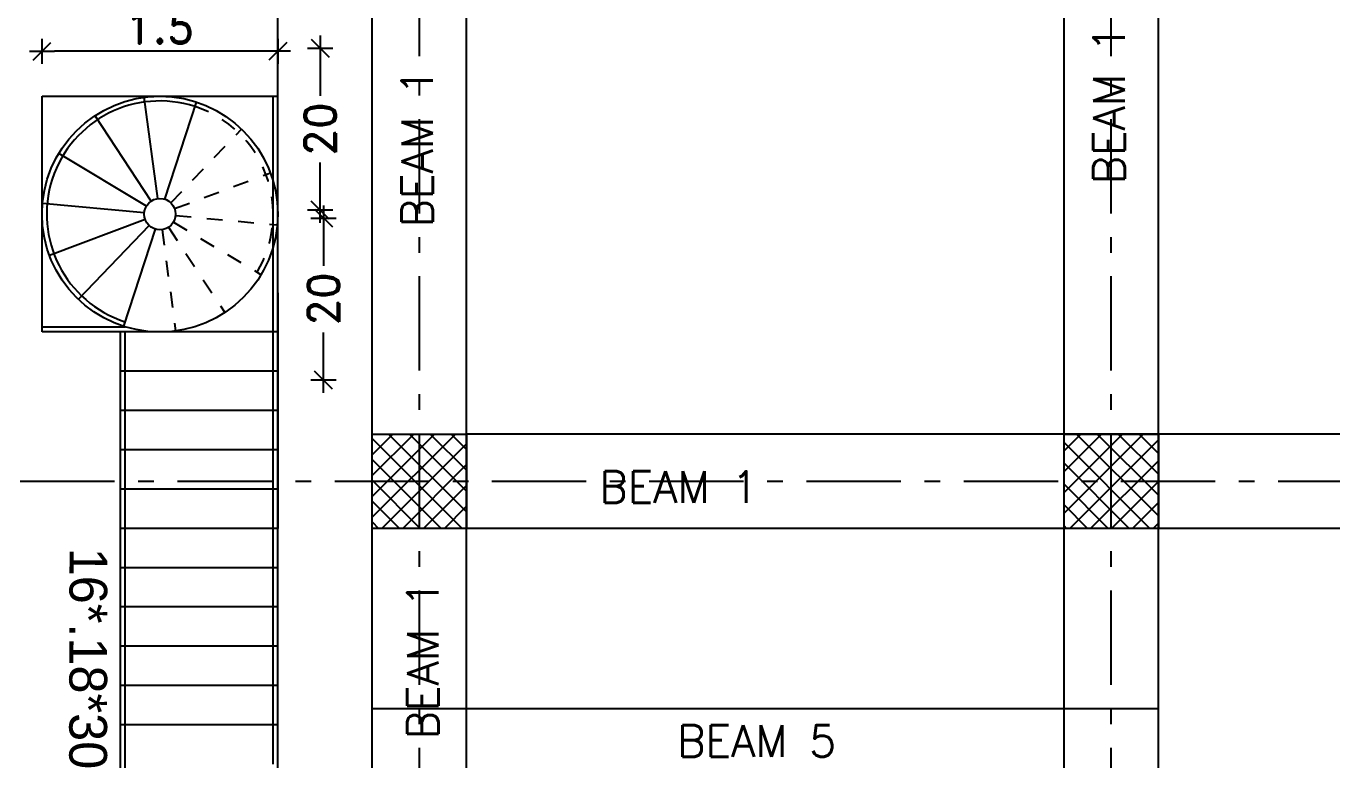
# Model space of a CAD drawing. Extents: x 166525 to 167198, y 178739 to 179747.
# Drawn here: x 166620.85 to 166629.16, y 179369.06 to 179373.73 of the extents above; entities that cross this region are included whole.
import ezdxf

# ---------------------------------------------------------------- set-up
doc = ezdxf.new("R2010")
doc.units = 0
doc.header["$MEASUREMENT"] = 0
for name, pattern in [('ACAD_ISO10W100', [18, 12, -3, 0, -3]), ('AUSGEZOGEN', [0]), ('HIDDEN', [9.525, 6.35, -3.175]), ('VONLAYER', [0])]:
    doc.linetypes.add(name, pattern=pattern)
doc.layers.get('0').update_dxf_attribs({"linetype": 'CONTINUOUS'})
doc.layers.get('DEFPOINTS').update_dxf_attribs({"linetype": 'CONTINUOUS'})
for name, color, linetype in [('axis', 8, 'ACAD_ISO10W100'), ('BEAM-DIM', 4, 'CONTINUOUS'), ('EBENE0', 7, 'AUSGEZOGEN'), ('outdim', 42, 'CONTINUOUS'), ('Stairs', 231, 'CONTINUOUS'), ('TEXTM', 2, 'CONTINUOUS')]:
    doc.layers.add(name, color=color, linetype=linetype)
doc.layers.add('BEAM', color=6, linetype='CONTINUOUS', lineweight=13)
doc.styles.add('DIM', font='simplex.shx', dxfattribs={"width": 0.75})
doc.styles.add('ROMAND10', font='ROMAND.shx', dxfattribs={"height": 0.2})
doc.styles.add('ROMANS', font='romans.shx')
doc.dimstyles.new('1-100-layout', dxfattribs={"dimtxt": 0.2, "dimasz": 0.08, "dimexe": 0.18, "dimexo": 0.0625, "dimgap": 0.05, "dimtad": 1, "dimzin": 12, "dimdsep": 46, "dimtxsty": 'ROMAND10', "dimblk": '2', "dimcen": 0, "dimdle": 0.15, "dimse1": 1, "dimse2": 1, "dimclrd": 256, "dimclre": 9, "dimclrt": 1, "dimazin": 0, "dimtfac": 1, "dimtix": 1, "dimtofl": 0, "dimtmove": 2, "dimatfit": 0, "dimldrblk": '2', "dimfxl": 1, "dimtolj": 1, "dimtzin": 0, "dimlwd": -1, "dimlwe": -1, "dimarcsym": 0})
doc.dimstyles.new('MUTASIM', dxfattribs={"dimscale": 0.9995, "dimtxt": 0.2, "dimasz": 0.1, "dimexe": 0.05, "dimexo": 0.12, "dimgap": 0.05, "dimtad": 0, "dimzin": 0, "dimdsep": 46, "dimtxsty": 'DIM', "dimblk": 'ARCHTICK', "dimcen": 0.09, "dimclrd": 35, "dimclre": 33, "dimclrt": 256, "dimazin": 0, "dimtfac": 1, "dimtofl": 0, "dimtmove": 1, "dimatfit": 3, "dimfxl": 0.18, "dimtolj": 1, "dimtzin": 0, "dimlwd": 13, "dimlwe": 9, "dimarcsym": 0})

# ---------------------------------------------------------------- blocks, each defined once
blk = doc.blocks.new('2')
for p, q in [((1, 0), (-1, 0)), ((0.71, 0.71), (-0.71, -0.71)), ((0, 1), (0, -1))]:
    blk.add_line(p, q)
blk = doc.blocks.new('*D326')
at = {"layer": 'DEFPOINTS', "color": 0, "transparency": 16777216}
for p in [(166623.6179, 179374.9363), (166619.7343, 179371.1363), (166623.6179, 179371.1363)]:
    blk.add_point(p, dxfattribs=at)
at = {"layer": 'outdim', "transparency": 16777216}
blk.add_line((166619.7343, 179374.8563), (166619.7343, 179371.2163), dxfattribs=at)
at = {"layer": 'outdim', "transparency": 16777216, "xscale": 0.08, "yscale": 0.08, "zscale": 0.08}
for p, rotation in [((166619.7343, 179374.9363), 90), ((166619.7343, 179371.1363), 270)]:
    blk.add_blockref('2', p, dxfattribs=dict(at, rotation=rotation))
at = {"layer": 'outdim', "color": 1, "transparency": 16777216, "insert": (166619.5843, 179373.0363), "char_height": 0.2, "attachment_point": 5, "rotation": 90, "style": 'ROMAND10'}
blk.add_mtext('\\A1;3.8', dxfattribs=at)
blk = doc.blocks.new('*D327')
at = {"layer": 'DEFPOINTS', "color": 0, "transparency": 16777216}
for p in [(166623.6179, 179371.1363), (166619.7343, 179370.5363), (166623.6179, 179370.5363)]:
    blk.add_point(p, dxfattribs=at)
at = {"layer": 'outdim', "transparency": 16777216}
blk.add_line((166619.7343, 179371.0563), (166619.7343, 179370.6163), dxfattribs=at)
at = {"layer": 'outdim', "transparency": 16777216, "xscale": 0.08, "yscale": 0.08, "zscale": 0.08}
for p, rotation in [((166619.7343, 179371.1363), 90), ((166619.7343, 179370.5363), 270)]:
    blk.add_blockref('2', p, dxfattribs=dict(at, rotation=rotation))
at = {"layer": 'outdim', "color": 1, "transparency": 16777216, "insert": (166619.5843, 179370.8363), "char_height": 0.2, "attachment_point": 5, "rotation": 90, "style": 'ROMAND10'}
blk.add_mtext('\\A1;.6', dxfattribs=at)
blk = doc.blocks.new('*D328')
at = {"layer": 'DEFPOINTS', "color": 0, "transparency": 16777216}
for p in [(166623.6179, 179370.5363), (166619.7343, 179366.7363), (166623.6179, 179366.7363)]:
    blk.add_point(p, dxfattribs=at)
at = {"layer": 'outdim', "transparency": 16777216}
blk.add_line((166619.7343, 179370.4563), (166619.7343, 179366.8163), dxfattribs=at)
at = {"layer": 'outdim', "transparency": 16777216, "xscale": 0.08, "yscale": 0.08, "zscale": 0.08}
for p, rotation in [((166619.7343, 179370.5363), 90), ((166619.7343, 179366.7363), 270)]:
    blk.add_blockref('2', p, dxfattribs=dict(at, rotation=rotation))
at = {"layer": 'outdim', "color": 1, "transparency": 16777216, "insert": (166619.5843, 179368.6363), "char_height": 0.2, "attachment_point": 5, "rotation": 90, "style": 'ROMAND10'}
blk.add_mtext('\\A1;3.8', dxfattribs=at)
blk = doc.blocks.new('*D338')
at = {"layer": 'DEFPOINTS', "color": 0, "transparency": 16777216}
for p in [(166620.9528, 179373.5723), (166620.9528, 179373.2859), (166622.4524, 179373.2859)]:
    blk.add_point(p, dxfattribs=at)
at = {"layer": 'outdim', "transparency": 16777216}
blk.add_line((166622.3724, 179373.5723), (166621.0328, 179373.5723), dxfattribs=at)
at = {"layer": 'outdim', "transparency": 16777216, "xscale": 0.08, "yscale": 0.08, "zscale": 0.08, "rotation": 180}
blk.add_blockref('2', (166620.9528, 179373.5723), dxfattribs=at)
at = {"layer": 'outdim', "transparency": 16777216, "xscale": 0.08, "yscale": 0.08, "zscale": 0.08}
blk.add_blockref('2', (166622.4524, 179373.5723), dxfattribs=at)
at = {"layer": 'outdim', "color": 1, "transparency": 16777216, "insert": (166621.7026, 179373.7223), "char_height": 0.2, "attachment_point": 5, "style": 'ROMAND10'}
blk.add_mtext('\\A1;1.5', dxfattribs=at)
blk = doc.blocks.new('*D339')
at = {"layer": 'DEFPOINTS', "color": 0, "transparency": 16777216}
for p in [(166620.9528, 179373.2859), (166620.628, 179371.7859), (166620.9528, 179371.7859)]:
    blk.add_point(p, dxfattribs=at)
at = {"layer": 'outdim', "transparency": 16777216}
blk.add_line((166620.628, 179373.2059), (166620.628, 179371.8659), dxfattribs=at)
at = {"layer": 'outdim', "transparency": 16777216, "xscale": 0.08, "yscale": 0.08, "zscale": 0.08}
for p, rotation in [((166620.628, 179373.2859), 90), ((166620.628, 179371.7859), 270)]:
    blk.add_blockref('2', p, dxfattribs=dict(at, rotation=rotation))
at = {"layer": 'outdim', "color": 1, "transparency": 16777216, "insert": (166620.478, 179372.5359), "char_height": 0.2, "attachment_point": 5, "rotation": 90, "style": 'ROMAND10'}
blk.add_mtext('\\A1;1.5', dxfattribs=at)
blk = doc.blocks.new('*D340')
at = {"layer": 'DEFPOINTS', "color": 0, "transparency": 16777216}
for p in [(166623.0524, 179373.5923), (166622.7216, 179372.5609), (166623.0524, 179372.5609)]:
    blk.add_point(p, dxfattribs=at)
at = {"layer": 'outdim', "transparency": 16777216}
for p, q in [((166622.7216, 179373.5123), (166622.7216, 179373.2885)), ((166622.7216, 179372.6409), (166622.7216, 179372.8647))]:
    blk.add_line(p, q, dxfattribs=at)
at = {"layer": 'outdim', "transparency": 16777216, "xscale": 0.08, "yscale": 0.08, "zscale": 0.08}
for p, rotation in [((166622.7216, 179373.5923), 90), ((166622.7216, 179372.5609), 270)]:
    blk.add_blockref('2', p, dxfattribs=dict(at, rotation=rotation))
at = {"layer": 'outdim', "color": 1, "transparency": 16777216, "insert": (166622.7216, 179373.0766), "char_height": 0.2, "attachment_point": 5, "rotation": 90, "style": 'ROMAND10'}
blk.add_mtext('\\A1;20', dxfattribs=at)
blk = doc.blocks.new('*D341')
at = {"layer": 'DEFPOINTS', "color": 0, "transparency": 16777216}
for p in [(166622.7426, 179372.5109), (166623.0524, 179372.5109), (166623.0524, 179371.4795)]:
    blk.add_point(p, dxfattribs=at)
at = {"layer": 'outdim', "transparency": 16777216}
for p, q in [((166622.7426, 179372.4309), (166622.7426, 179372.2071)), ((166622.7426, 179371.5595), (166622.7426, 179371.7833))]:
    blk.add_line(p, q, dxfattribs=at)
at = {"layer": 'outdim', "transparency": 16777216, "xscale": 0.08, "yscale": 0.08, "zscale": 0.08}
for p, rotation in [((166622.7426, 179372.5109), 90), ((166622.7426, 179371.4795), 270)]:
    blk.add_blockref('2', p, dxfattribs=dict(at, rotation=rotation))
at = {"layer": 'outdim', "color": 1, "transparency": 16777216, "insert": (166622.7426, 179371.9952), "char_height": 0.2, "attachment_point": 5, "rotation": 90, "style": 'ROMAND10'}
blk.add_mtext('\\A1;20', dxfattribs=at)
blk = doc.blocks.new('_ARCHTICK')
at = {"color": 0, "linetype": 'ByBlock', "const_width": 0.15}
blk.add_lwpolyline([(-0.5, -0.5), (0.5, 0.5)], dxfattribs=at)
blk = doc.blocks.new('*D375')
at = {"layer": 'BEAM', "color": 33, "linetype": 'Continuous', "lineweight": 9, "transparency": 16777216}
for p, q in [((166623.0524, 179368.9889), (166623.0524, 179368.5027)), ((166628.6524, 179368.9889), (166628.6524, 179368.5027))]:
    blk.add_line(p, q, dxfattribs=at)
at = {"layer": 'BEAM', "color": 35, "linetype": 'Continuous', "lineweight": 13, "transparency": 16777216}
for p, q in [((166623.0524, 179368.5526), (166625.5739, 179368.5526)), ((166628.6524, 179368.5526), (166626.1308, 179368.5526))]:
    blk.add_line(p, q, dxfattribs=at)
at = {"layer": 'DEFPOINTS', "color": 0, "linetype": 'Continuous', "transparency": 16777216}
for p in [(166623.0524, 179369.1089), (166628.6524, 179369.1089), (166623.0524, 179368.5526)]:
    blk.add_point(p, dxfattribs=at)
at = {"layer": 'BEAM', "color": 35, "linetype": 'Continuous', "lineweight": 13, "transparency": 16777216, "xscale": 0.09995000000000001, "yscale": 0.09995000000000001, "zscale": 0.09995000000000001, "rotation": 180}
blk.add_blockref('_ARCHTICK', (166623.0524, 179368.5526), dxfattribs=at)
at = {"layer": 'BEAM', "color": 35, "linetype": 'Continuous', "lineweight": 13, "transparency": 16777216, "xscale": 0.09995000000000001, "yscale": 0.09995000000000001, "zscale": 0.09995000000000001}
blk.add_blockref('_ARCHTICK', (166628.6524, 179368.5526), dxfattribs=at)
at = {"layer": 'BEAM', "linetype": 'Continuous', "transparency": 16777216, "insert": (166625.8524, 179368.5526), "char_height": 0.1999, "attachment_point": 5, "style": 'DIM'}
blk.add_mtext('\\A1;5.60', dxfattribs=at)

msp = doc.modelspace()

# ---------------------------------------------------------------- hatches: boundary and pattern name
at = {"layer": 'axis'}
h = msp.add_hatch(dxfattribs=at)
h.set_pattern_fill('ANSI37', color=256, scale=0.75, style=0)
h.set_pattern_definition([(45, (160706.0121, 180453.26115), (-0.0662912607, 0.0662912607), []), (135, (160706.0121, 180453.26115), (-0.0662912607, -0.0662912607), [])])
h.paths.add_polyline_path([(166623.65237, 179371.13633), (166623.65237, 179370.53633), (166623.05237, 179370.53633), (166623.05237, 179371.13633)])
h.paths.add_polyline_path([(166627.45237, 179371.13633), (166628.05237, 179371.13633), (166628.05237, 179370.53633), (166627.45237, 179370.53633)])
h.paths.add_polyline_path([(166631.85237, 179371.13633), (166632.45237, 179371.13633), (166632.45237, 179370.53633), (166631.85237, 179370.53633)])

# ---------------------------------------------------------------- linework, layer by layer
at = {"layer": 'axis', "ltscale": 0.05}
for p, q in [((166623.35237, 179362.54033), (166623.35237, 179379.46433)), ((166627.75237, 179362.54033), (166627.75237, 179379.46433)), ((166617.81443, 179370.83633), (166637.69031, 179370.83633))]:
    msp.add_line(p, q, dxfattribs=at)
at = {"layer": 'axis', "color": 3, "linetype": 'AUSGEZOGEN'}
for p, q in [((166623.65237, 179366.13633), (166623.65237, 179375.53633)), ((166623.05237, 179370.53633), (166623.05237, 179371.13633)), ((166623.05237, 179371.13633), (166623.65237, 179371.13633)), ((166623.65237, 179371.13633), (166623.65237, 179370.53633)), ((166627.45237, 179370.53633), (166627.45237, 179371.13633)), ((166627.45237, 179371.13633), (166628.05237, 179371.13633)), ((166628.05237, 179371.13633), (166628.05237, 179370.53633)), ((166623.65237, 179370.53633), (166623.05237, 179370.53633)), ((166628.05237, 179370.53633), (166627.45237, 179370.53633))]:
    msp.add_line(p, q, dxfattribs=at)
at = {"layer": 'axis', "color": 1, "linetype": 'HIDDEN', "ltscale": 0.01}
for p, q in [((166621.77175, 179372.60812), (166622.22142, 179373.07748)), ((166621.79623, 179372.57095), (166622.40501, 179372.79872)), ((166621.80215, 179372.52685), (166622.44948, 179372.46792)), ((166621.71589, 179372.4368), (166621.80248, 179371.7926)), ((166621.75757, 179372.4524), (166622.1151, 179371.90956)), ((166621.78836, 179372.48453), (166622.34601, 179372.15058))]:
    msp.add_line(p, q, dxfattribs=at)
at = {"layer": 'axis'}
msp.add_line((166622.45237, 179372.03591), (166622.45237, 179370.53591), dxfattribs=at)
at = {"layer": 'axis', "color": 1, "linetype": 'HIDDEN', "ltscale": 0.01}
msp.add_arc((166621.70257, 179372.53591), 0.72, 329.084207, 71.941349, dxfattribs=at)
at = {"layer": 'EBENE0', "color": 3, "linetype": 'AUSGEZOGEN'}
for p, q in [((166627.45237, 179366.13633), (166627.45237, 179375.53633)), ((166628.05237, 179366.13633), (166628.05237, 179375.53633)), ((166631.85237, 179371.13633), (166623.65237, 179371.13633)), ((166631.85237, 179370.53633), (166623.65237, 179370.53633)), ((166628.05223, 179369.38742), (166623.05223, 179369.38742))]:
    msp.add_line(p, q, dxfattribs=at)
at = {"layer": 'Stairs', "linetype": 'VONLAYER'}
for p, q in [((166622.45237, 179365.53633), (166622.45237, 179376.13633)), ((166623.05237, 179366.13633), (166623.05237, 179375.53633)), ((166620.95276, 179371.78591), (166620.95276, 179373.28591)), ((166620.95276, 179373.28591), (166622.45237, 179373.28591)), ((166621.68924, 179372.63502), (166621.60265, 179373.27923)), ((166621.73357, 179372.63099), (166621.93506, 179373.24897)), ((166622.42237, 179369.03591), (166622.42237, 179373.28591)), ((166621.64756, 179372.61943), (166621.29003, 179373.16227)), ((166621.61677, 179372.58729), (166621.05912, 179372.92125)), ((166621.60298, 179372.54498), (166620.95566, 179372.60391)), ((166621.60891, 179372.50087), (166621.00012, 179372.2731)), ((166621.63339, 179372.4637), (166621.18371, 179371.99435)), ((166621.67157, 179372.44084), (166621.47007, 179371.82286)), ((166621.48237, 179371.81591), (166620.95276, 179371.81591)), ((166622.45237, 179371.78591), (166620.95276, 179371.78591)), ((166622.45237, 179371.78591), (166620.95276, 179371.78591)), ((166621.45237, 179371.78591), (166620.95276, 179371.78591)), ((166621.45237, 179367.93633), (166621.45237, 179371.78591)), ((166621.48237, 179366.83633), (166621.48237, 179371.78591)), ((166622.45237, 179371.53591), (166621.45237, 179371.53591)), ((166622.45237, 179371.28591), (166621.45237, 179371.28591)), ((166622.45237, 179371.03591), (166621.45237, 179371.03591)), ((166622.45237, 179370.78591), (166621.45237, 179370.78591)), ((166622.45237, 179370.53591), (166621.45237, 179370.53591)), ((166622.45237, 179370.53591), (166621.45237, 179370.53591)), ((166622.45237, 179367.83591), (166622.45237, 179370.53591)), ((166622.45237, 179370.28591), (166621.45237, 179370.28591)), ((166622.45237, 179370.03591), (166621.45237, 179370.03591)), ((166622.45237, 179369.78591), (166621.45237, 179369.78591)), ((166622.45237, 179369.53591), (166621.45237, 179369.53591)), ((166622.45237, 179369.28591), (166621.45237, 179369.28591))]:
    msp.add_line(p, q, dxfattribs=at)
for radius in [0.75, 0.1]:
    msp.add_circle((166621.70257, 179372.53591), radius, dxfattribs=at)
msp.add_arc((166621.70257, 179372.53591), 0.72, 71.941349, 251.941349, dxfattribs=at)

# ---------------------------------------------------------------- texts
at = {"layer": 'BEAM-DIM', "style": 'ROMANS'}
for p in [(166627.83861, 179372.7261), (166623.43861, 179372.45176), (166623.47399, 179369.19329)]:
    msp.add_text('BEAM 1', height=0.2, rotation=90, dxfattribs=at).set_placement(p)
for s, p in [('BEAM 1', (166624.49713, 179370.69939)), ('BEAM 5', (166624.99232, 179369.08274))]:
    msp.add_text(s, height=0.2, dxfattribs=at).set_placement(p)
at = {"layer": 'TEXTM', "color": 4}
msp.add_text('16*.18*30', height=0.24, rotation=269.928662, dxfattribs=at).set_placement((166621.12761, 179370.41337))

# ---------------------------------------------------------------- dimensions: what is measured, and where the dimension line sits
at = {"layer": 'BEAM', "color": 2, "linetype": 'Continuous'}
dim = msp.add_linear_dim(base=(166623.05237, 179368.55263), p1=(166628.65237, 179369.10887), p2=(166623.05237, 179369.10887), angle=180, dimstyle='MUTASIM', dxfattribs=at)
dim.commit()
dim.dimension.update_dxf_attribs({"geometry": '*D375', "text_midpoint": (166625.85237, 179368.55263)})
at = {"layer": 'outdim'}
for base, p1, p2, angle, picture, middle in [((166619.73435, 179371.13633), (166623.61792, 179374.93633), (166623.61792, 179371.13633), 90, '*D326', (166619.58435, 179373.03633)), ((166620.95276, 179373.57231), (166622.45237, 179373.28591), (166620.95276, 179373.28591), 180, '*D338', (166621.70257, 179373.72231)), ((166620.62795, 179371.78591), (166620.95276, 179373.28591), (166620.95276, 179371.78591), 90, '*D339', (166620.47795, 179372.53591)), ((166619.73435, 179370.53633), (166623.61792, 179371.13633), (166623.61792, 179370.53633), 90, '*D327', (166619.58435, 179370.83633)), ((166619.73435, 179366.73633), (166623.61792, 179370.53633), (166623.61792, 179366.73633), 90, '*D328', (166619.58435, 179368.63633))]:
    dim = msp.add_linear_dim(base=base, p1=p1, p2=p2, angle=angle, dimstyle='1-100-layout', dxfattribs=at)
    dim.commit()
    dim.dimension.update_dxf_attribs({"geometry": picture, "text_midpoint": middle})
for base, p1, p2, angle, picture, middle in [((166622.72158, 179372.56091), (166623.05237, 179373.5923), (166623.05237, 179372.56091), 90, '*D340', (166622.72158, 179373.07661)), ((166622.74257, 179372.51091), (166623.05237, 179371.47952), (166623.05237, 179372.51091), 270, '*D341', (166622.74257, 179371.99522))]:
    dim = msp.add_linear_dim(base=base, p1=p1, p2=p2, angle=angle, text='20', dimstyle='1-100-layout', dxfattribs=at)
    dim.commit()
    dim.dimension.update_dxf_attribs({"geometry": picture, "text_midpoint": middle, "dimtype": 160})

doc.saveas('drawing.dxf')
